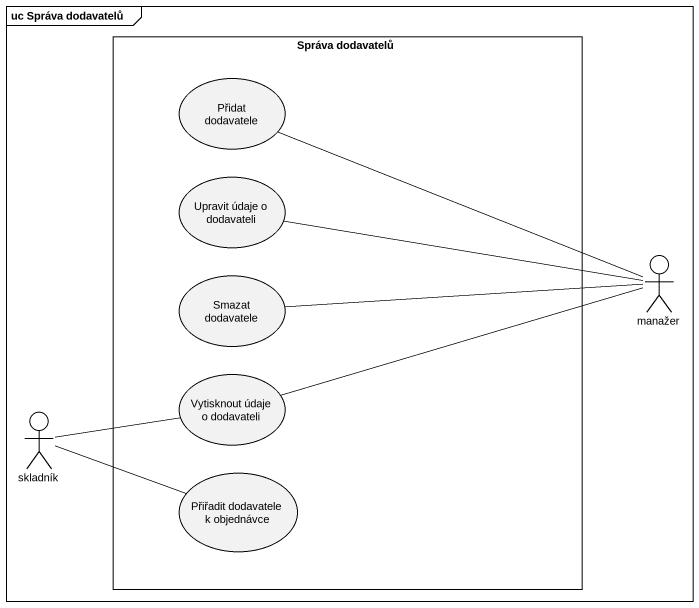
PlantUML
@startuml
mainframe uc Správa dodavatelů
rectangle "Správa dodavatelů" as Správa_dodavatelů {
  usecase "Přidat dodavatele" as Přidat_dodavatele
  usecase "Upravit údaje o dodavateli" as Upravit_údaje_o_dodavateli
  usecase "Smazat dodavatele" as Smazat_dodavatele
  usecase "Vytisknout údaje o dodavateli" as Vytisknout_údaje_o
  usecase "Přiřadit dodavatele k objednávce" as Přiřadit_dodavatele_k
}
actor manažer
actor skladník
manažer -left- Přidat_dodavatele
manažer -left- Upravit_údaje_o_dodavateli
manažer -left- Smazat_dodavatele
manažer -left- Vytisknout_údaje_o
skladník -right- Vytisknout_údaje_o
skladník -right- Přiřadit_dodavatele_k
@enduml
